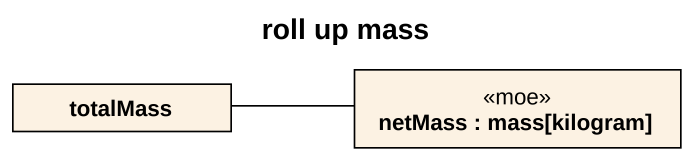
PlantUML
@startuml
title roll up mass
rectangle totalMass
rectangle "netMass : mass[kilogram]" as netMass <<moe>>
totalMass -right- netMass
@enduml
